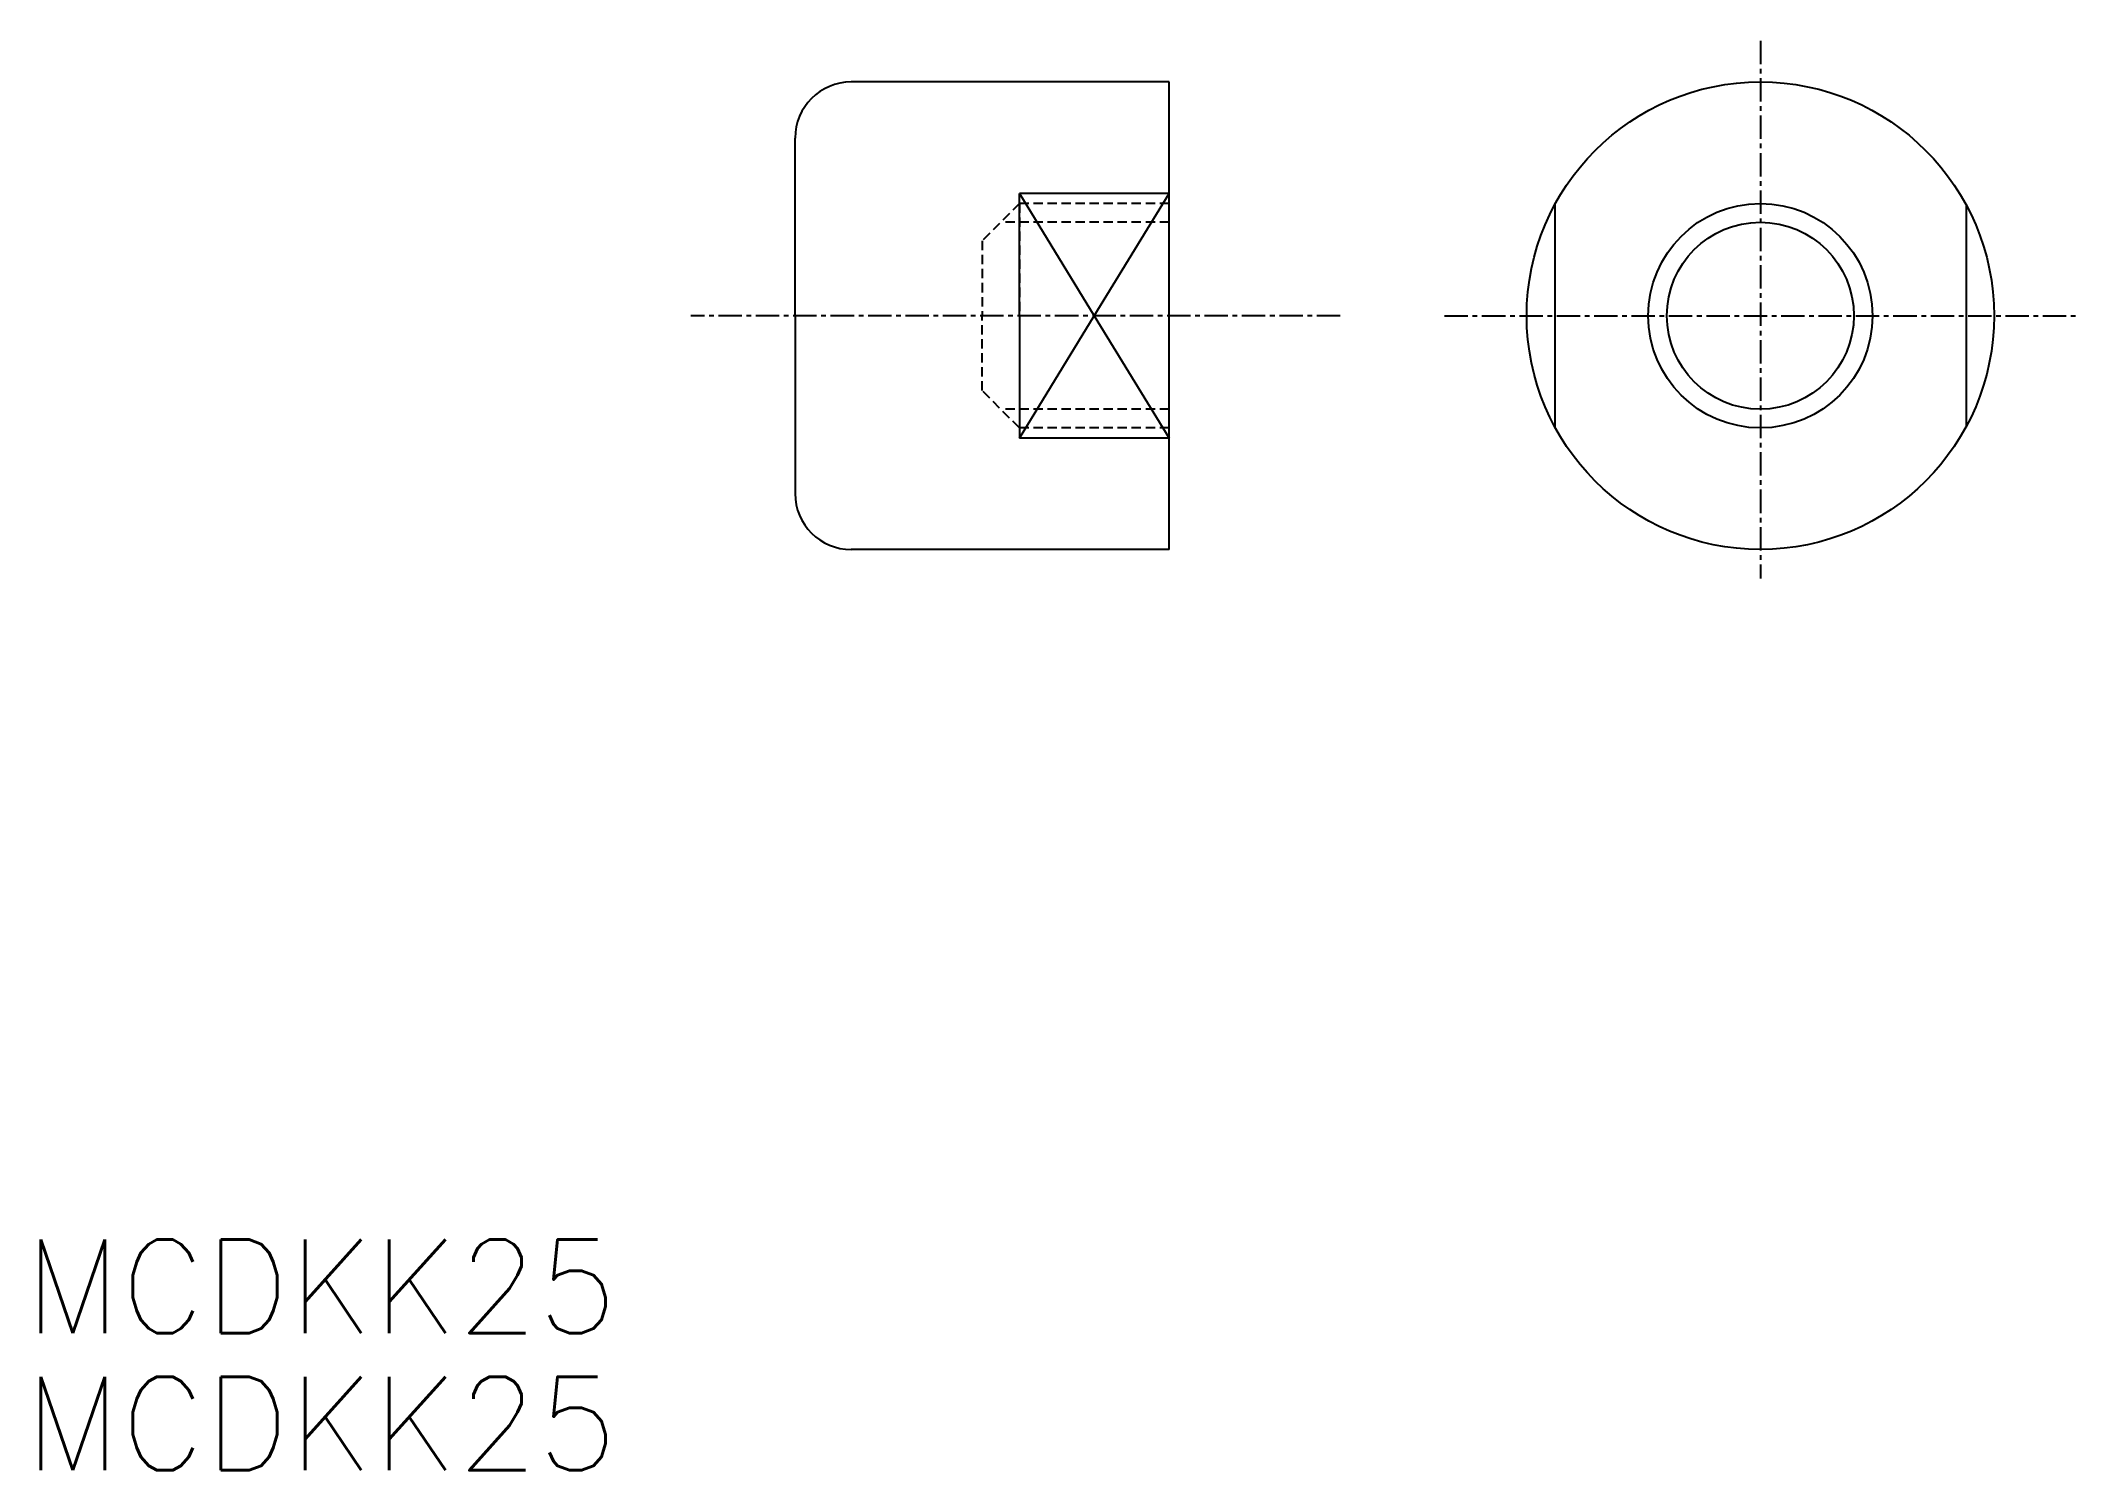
# Model space of a CAD drawing. Extents: x 362 to 471, y -39 to 38.
import ezdxf

# ---------------------------------------------------------------- set-up
doc = ezdxf.new("R2010")
doc.units = 0
doc.linetypes.add('CENTER', pattern=[2, 1.25, -0.25, 0.25, -0.25])
doc.linetypes.add('DASHED', pattern=[0.75, 0.5, -0.25])
doc.layers.get('0').update_dxf_attribs({"linetype": 'CONTINUOUS'})
doc.layers.add('CENTER', color=1, linetype='CENTER')
doc.styles.get("Standard").update_dxf_attribs({"font": 'txt.shx'})

msp = doc.modelspace()

# ---------------------------------------------------------------- linework, layer by layer
at = {"color": 7, "linetype": 'CONTINUOUS'}
for p, q in [((421.94, 35.4), (404.94, 35.4)), ((421.94, 10.4), (421.94, 35.4)), ((401.94, 22.9), (401.94, 32.4)), ((413.94, 22.9), (413.94, 29.44)), ((421.94, 29.44), (413.94, 29.44)), ((442.57, 28.84), (442.57, 16.96)), ((464.57, 28.84), (464.57, 16.96)), ((401.94, 22.9), (401.94, 13.4)), ((413.94, 22.9), (413.94, 16.36)), ((421.94, 16.36), (413.94, 16.36)), ((421.94, 10.4), (404.94, 10.4))]:
    msp.add_line(p, q, dxfattribs=at)
at = {"color": 3, "linetype": 'CONTINUOUS'}
for p, q in [((413.94, 29.44), (417.94, 22.9)), ((417.94, 22.9), (421.94, 29.44)), ((413.94, 16.36), (417.94, 22.9)), ((417.94, 22.9), (421.94, 16.36))]:
    msp.add_line(p, q, dxfattribs=at)
at = {"color": 3, "linetype": 'DASHED'}
for p, q in [((413.94, 28.9), (411.94, 26.9)), ((421.94, 28.9), (413.94, 28.9)), ((413.94, 28.9), (413.94, 16.9)), ((421.94, 27.9), (412.94, 27.9)), ((411.94, 26.9), (411.94, 22.9)), ((411.94, 18.9), (411.94, 22.9)), ((413.94, 16.9), (411.94, 18.9)), ((421.94, 17.9), (412.94, 17.9)), ((421.94, 16.9), (413.94, 16.9))]:
    msp.add_line(p, q, dxfattribs=at)
at = {"color": 7, "linetype": 'CONTINUOUS'}
for radius in [12.5, 5]:
    msp.add_circle((453.57, 22.9), radius, dxfattribs=at)
at = {"color": 3, "linetype": 'CONTINUOUS'}
msp.add_circle((453.57, 22.9), 6, dxfattribs=at)
at = {"color": 7, "linetype": 'CONTINUOUS'}
for centre, start, end in [((404.94, 32.4), 90, 180), ((404.94, 13.4), 180, 270)]:
    msp.add_arc(centre, 3, start, end, dxfattribs=at)
at = {"layer": 'CENTER', "color": 1, "linetype": 'CENTER'}
for p, q in [((453.57, 37.6), (453.57, 8.85)), ((431.09, 22.9), (396.36, 22.9)), ((436.68, 22.9), (470.52, 22.9))]:
    msp.add_line(p, q, dxfattribs=at)

# ---------------------------------------------------------------- texts
at = {"color": 7, "linetype": 'CONTINUOUS'}
for p in [(360.73, -31.5), (360.73, -38.83)]:
    msp.add_text('MCDKK25', height=5, dxfattribs=at).set_placement(p)

doc.saveas('drawing.dxf')
